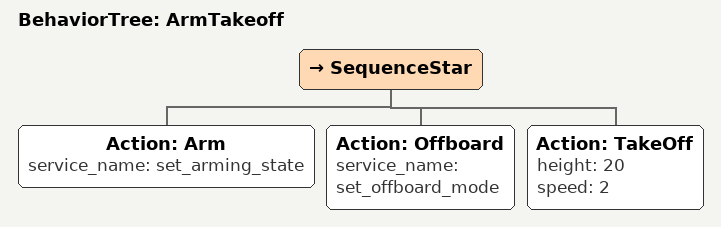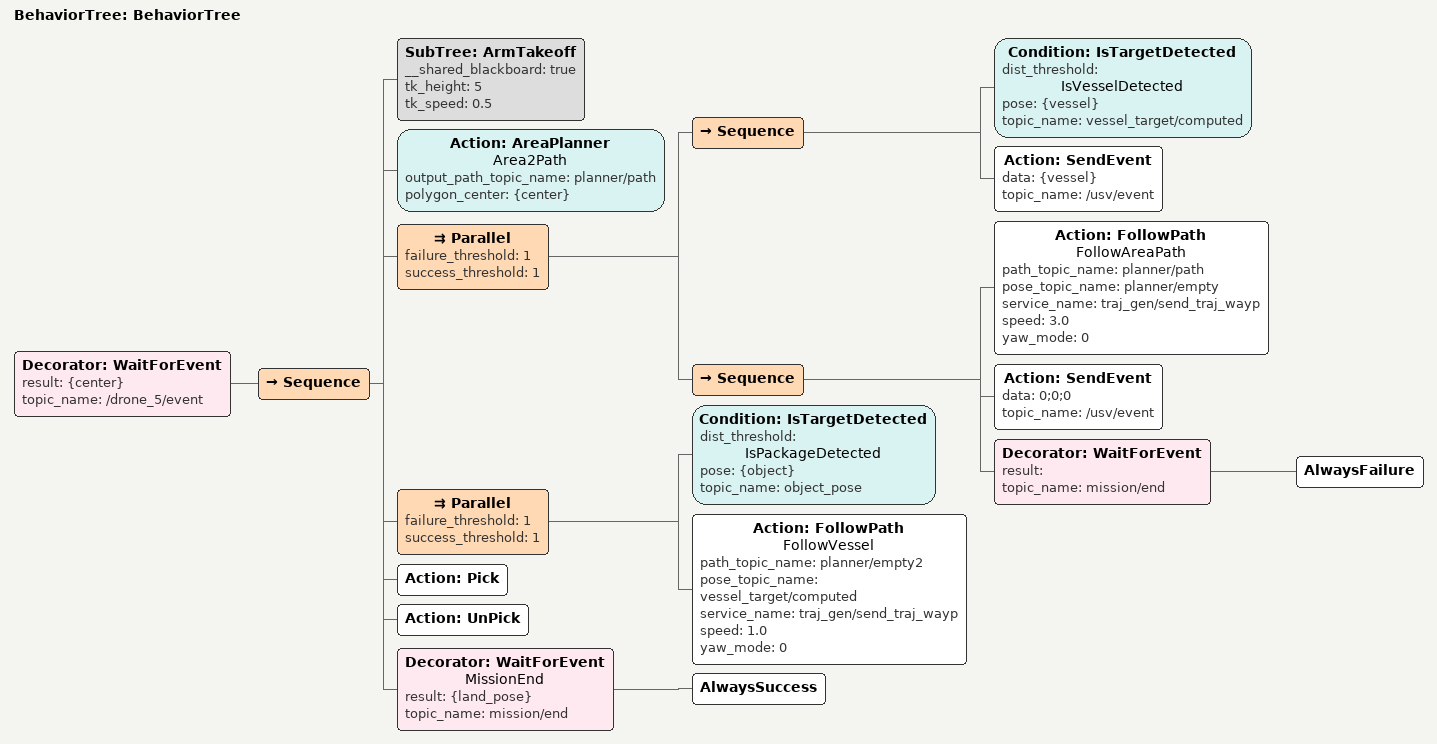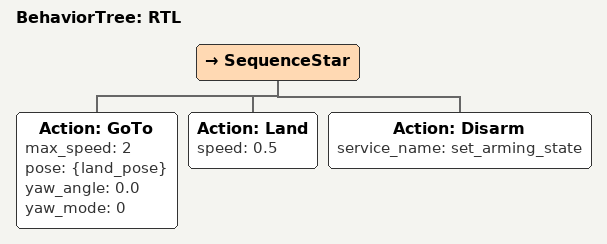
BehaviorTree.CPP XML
<?xml version="1.0"?>
<root main_tree_to_execute="BehaviorTree">
    <BehaviorTree ID="ArmTakeoff">
        <SequenceStar>
            <Action ID="Arm" service_name="set_arming_state"/>
            <Action ID="Offboard" service_name="set_offboard_mode"/>
            <Action ID="TakeOff" height="20" speed="2"/>
        </SequenceStar>
    </BehaviorTree>
    <BehaviorTree ID="BehaviorTree">
        <Decorator ID="WaitForEvent" result="{center}" topic_name="/drone_5/event">
            <Sequence>
                <SubTree ID="ArmTakeoff" __shared_blackboard="true" tk_height="5" tk_speed="0.5"/>
                <Action ID="AreaPlanner" name="Area2Path" output_path_topic_name="planner/path" polygon_center="{center}"/>
                <Parallel failure_threshold="1" success_threshold="1">
                    <Sequence>
                        <Condition ID="IsTargetDetected" dist_threshold="" name="IsVesselDetected" pose="{vessel}" topic_name="vessel_target/computed"/>
                        <Action ID="SendEvent" data="{vessel}" topic_name="/usv/event"/>
                    </Sequence>
                    <Sequence>
                        <Action ID="FollowPath" name="FollowAreaPath" path_topic_name="planner/path" pose_topic_name="planner/empty" service_name="traj_gen/send_traj_wayp" speed="3.0" yaw_mode="0"/>
                        <Action ID="SendEvent" data="0;0;0" topic_name="/usv/event"/>
                        <Decorator ID="WaitForEvent" result="" topic_name="mission/end">
                            <AlwaysFailure/>
                        </Decorator>
                    </Sequence>
                </Parallel>
                <Parallel failure_threshold="1" success_threshold="1">
                    <Condition ID="IsTargetDetected" dist_threshold="" name="IsPackageDetected" pose="{object}" topic_name="object_pose"/>
                    <Action ID="FollowPath" name="FollowVessel" path_topic_name="planner/empty2" pose_topic_name="vessel_target/computed" service_name="traj_gen/send_traj_wayp" speed="1.0" yaw_mode="0"/>
                </Parallel>
                <Action ID="Pick"/>
                <Action ID="UnPick"/>
                <Decorator ID="WaitForEvent" name="MissionEnd" result="{land_pose}" topic_name="mission/end">
                    <AlwaysSuccess/>
                </Decorator>
            </Sequence>
        </Decorator>
    </BehaviorTree>
    <BehaviorTree ID="RTL">
        <SequenceStar>
            <Action ID="GoTo" max_speed="2" pose="{land_pose}" yaw_angle="0.0" yaw_mode="0"/>
            <Action ID="Land" speed="0.5"/>
            <Action ID="Disarm" service_name="set_arming_state"/>
        </SequenceStar>
    </BehaviorTree>
</root>
